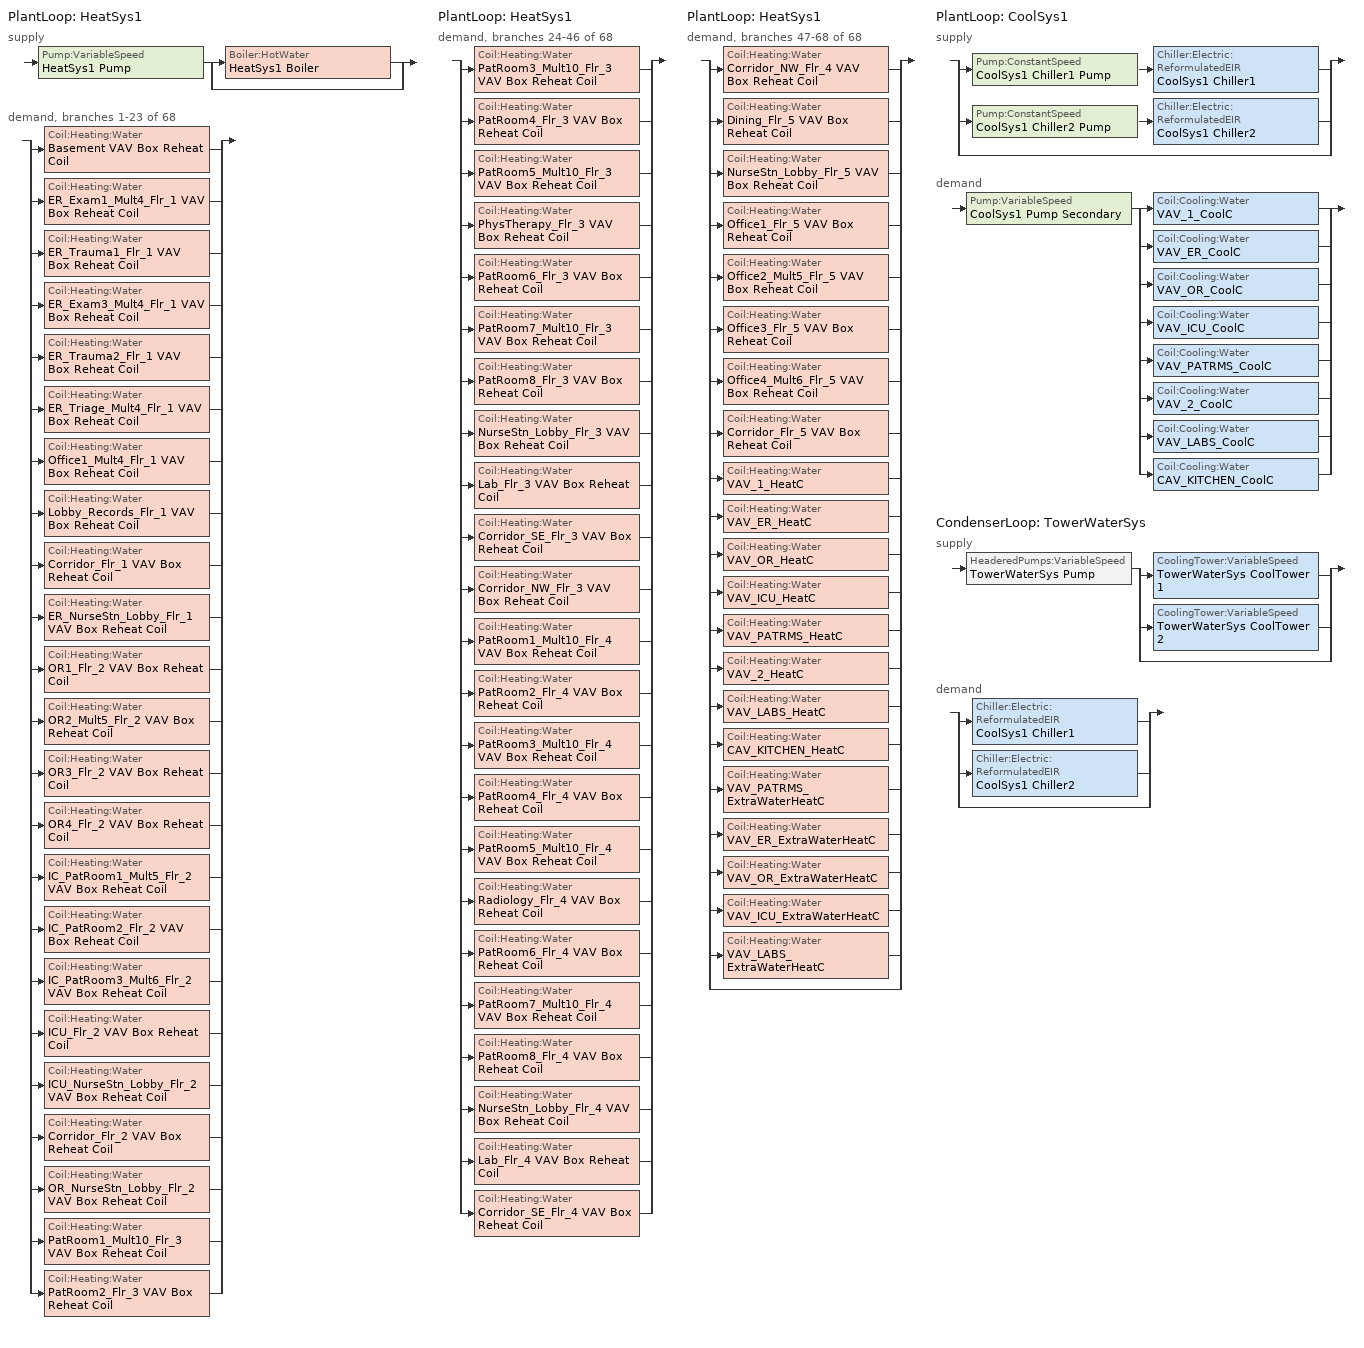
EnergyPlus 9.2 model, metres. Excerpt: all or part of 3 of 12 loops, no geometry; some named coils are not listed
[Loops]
PlantLoop 'HeatSys1'
 supply: Pump:VariableSpeed 'HeatSys1 Pump' > split
  | Boiler:HotWater 'HeatSys1 Boiler'
  | bypass
 demand, branches 1-23 of 68: split
  | Coil:Heating:Water 'Basement VAV Box Reheat Coil'
  | Coil:Heating:Water 'ER_Exam1_Mult4_Flr_1 VAV Box Reheat Coil'
  | Coil:Heating:Water 'ER_Trauma1_Flr_1 VAV Box Reheat Coil'
  | Coil:Heating:Water 'ER_Exam3_Mult4_Flr_1 VAV Box Reheat Coil'
  | Coil:Heating:Water 'ER_Trauma2_Flr_1 VAV Box Reheat Coil'
  | Coil:Heating:Water 'ER_Triage_Mult4_Flr_1 VAV Box Reheat Coil'
  | Coil:Heating:Water 'Office1_Mult4_Flr_1 VAV Box Reheat Coil'
  | Coil:Heating:Water 'Lobby_Records_Flr_1 VAV Box Reheat Coil'
  | Coil:Heating:Water 'Corridor_Flr_1 VAV Box Reheat Coil'
  | Coil:Heating:Water 'ER_NurseStn_Lobby_Flr_1 VAV Box Reheat Coil'
  | Coil:Heating:Water 'OR1_Flr_2 VAV Box Reheat Coil'
  | Coil:Heating:Water 'OR2_Mult5_Flr_2 VAV Box Reheat Coil'
  | Coil:Heating:Water 'OR3_Flr_2 VAV Box Reheat Coil'
  | Coil:Heating:Water 'OR4_Flr_2 VAV Box Reheat Coil'
  | Coil:Heating:Water 'IC_PatRoom1_Mult5_Flr_2 VAV Box Reheat Coil'
  | Coil:Heating:Water 'IC_PatRoom2_Flr_2 VAV Box Reheat Coil'
  | Coil:Heating:Water 'IC_PatRoom3_Mult6_Flr_2 VAV Box Reheat Coil'
  | Coil:Heating:Water 'ICU_Flr_2 VAV Box Reheat Coil'
  | Coil:Heating:Water 'ICU_NurseStn_Lobby_Flr_2 VAV Box Reheat Coil'
  | Coil:Heating:Water 'Corridor_Flr_2 VAV Box Reheat Coil'
  | Coil:Heating:Water 'OR_NurseStn_Lobby_Flr_2 VAV Box Reheat Coil'
  | Coil:Heating:Water 'PatRoom1_Mult10_Flr_3 VAV Box Reheat Coil'
  | Coil:Heating:Water 'PatRoom2_Flr_3 VAV Box Reheat Coil'
PlantLoop 'HeatSys1'
 demand, branches 24-46 of 68: split
  | Coil:Heating:Water 'PatRoom3_Mult10_Flr_3 VAV Box Reheat Coil'
  | Coil:Heating:Water 'PatRoom4_Flr_3 VAV Box Reheat Coil'
  | Coil:Heating:Water 'PatRoom5_Mult10_Flr_3 VAV Box Reheat Coil'
  | Coil:Heating:Water 'PhysTherapy_Flr_3 VAV Box Reheat Coil'
  | Coil:Heating:Water 'PatRoom6_Flr_3 VAV Box Reheat Coil'
  | Coil:Heating:Water 'PatRoom7_Mult10_Flr_3 VAV Box Reheat Coil'
  | Coil:Heating:Water 'PatRoom8_Flr_3 VAV Box Reheat Coil'
  | Coil:Heating:Water 'NurseStn_Lobby_Flr_3 VAV Box Reheat Coil'
  | Coil:Heating:Water 'Lab_Flr_3 VAV Box Reheat Coil'
  | Coil:Heating:Water 'Corridor_SE_Flr_3 VAV Box Reheat Coil'
  | Coil:Heating:Water 'Corridor_NW_Flr_3 VAV Box Reheat Coil'
  | Coil:Heating:Water 'PatRoom1_Mult10_Flr_4 VAV Box Reheat Coil'
  | Coil:Heating:Water 'PatRoom2_Flr_4 VAV Box Reheat Coil'
  | Coil:Heating:Water 'PatRoom3_Mult10_Flr_4 VAV Box Reheat Coil'
  | Coil:Heating:Water 'PatRoom4_Flr_4 VAV Box Reheat Coil'
  | Coil:Heating:Water 'PatRoom5_Mult10_Flr_4 VAV Box Reheat Coil'
  | Coil:Heating:Water 'Radiology_Flr_4 VAV Box Reheat Coil'
  | Coil:Heating:Water 'PatRoom6_Flr_4 VAV Box Reheat Coil'
  | Coil:Heating:Water 'PatRoom7_Mult10_Flr_4 VAV Box Reheat Coil'
  | Coil:Heating:Water 'PatRoom8_Flr_4 VAV Box Reheat Coil'
  | Coil:Heating:Water 'NurseStn_Lobby_Flr_4 VAV Box Reheat Coil'
  | Coil:Heating:Water 'Lab_Flr_4 VAV Box Reheat Coil'
  | Coil:Heating:Water 'Corridor_SE_Flr_4 VAV Box Reheat Coil'
PlantLoop 'HeatSys1'
 demand, branches 47-68 of 68: split
  | Coil:Heating:Water 'Corridor_NW_Flr_4 VAV Box Reheat Coil'
  | Coil:Heating:Water 'Dining_Flr_5 VAV Box Reheat Coil'
  | Coil:Heating:Water 'NurseStn_Lobby_Flr_5 VAV Box Reheat Coil'
  | Coil:Heating:Water 'Office1_Flr_5 VAV Box Reheat Coil'
  | Coil:Heating:Water 'Office2_Mult5_Flr_5 VAV Box Reheat Coil'
  | Coil:Heating:Water 'Office3_Flr_5 VAV Box Reheat Coil'
  | Coil:Heating:Water 'Office4_Mult6_Flr_5 VAV Box Reheat Coil'
  | Coil:Heating:Water 'Corridor_Flr_5 VAV Box Reheat Coil'
  | Coil:Heating:Water 'VAV_1_HeatC'
  | Coil:Heating:Water 'VAV_ER_HeatC'
  | Coil:Heating:Water 'VAV_OR_HeatC'
  | Coil:Heating:Water 'VAV_ICU_HeatC'
  | Coil:Heating:Water 'VAV_PATRMS_HeatC'
  | Coil:Heating:Water 'VAV_2_HeatC'
  | Coil:Heating:Water 'VAV_LABS_HeatC'
  | Coil:Heating:Water 'CAV_KITCHEN_HeatC'
  | Coil:Heating:Water 'VAV_PATRMS_ExtraWaterHeatC'
  | Coil:Heating:Water 'VAV_ER_ExtraWaterHeatC'
  | Coil:Heating:Water 'VAV_OR_ExtraWaterHeatC'
  | Coil:Heating:Water 'VAV_ICU_ExtraWaterHeatC'
  | Coil:Heating:Water 'VAV_LABS_ExtraWaterHeatC'
  | bypass
PlantLoop 'CoolSys1'
 supply: split
  | Pump:ConstantSpeed 'CoolSys1 Chiller1 Pump' > Chiller:Electric:ReformulatedEIR 'CoolSys1 Chiller1'
  | Pump:ConstantSpeed 'CoolSys1 Chiller2 Pump' > Chiller:Electric:ReformulatedEIR 'CoolSys1 Chiller2'
  | bypass
 demand: Pump:VariableSpeed 'CoolSys1 Pump Secondary' > split
  | Coil:Cooling:Water 'VAV_1_CoolC'
  | Coil:Cooling:Water 'VAV_ER_CoolC'
  | Coil:Cooling:Water 'VAV_OR_CoolC'
  | Coil:Cooling:Water 'VAV_ICU_CoolC'
  | Coil:Cooling:Water 'VAV_PATRMS_CoolC'
  | Coil:Cooling:Water 'VAV_2_CoolC'
  | Coil:Cooling:Water 'VAV_LABS_CoolC'
  | Coil:Cooling:Water 'CAV_KITCHEN_CoolC'
CondenserLoop 'TowerWaterSys'
 supply: HeaderedPumps:VariableSpeed 'TowerWaterSys Pump' > split
  | CoolingTower:VariableSpeed 'TowerWaterSys CoolTower 1'
  | CoolingTower:VariableSpeed 'TowerWaterSys CoolTower 2'
  | bypass
 demand: split
  | Chiller:Electric:ReformulatedEIR 'CoolSys1 Chiller1'
  | Chiller:Electric:ReformulatedEIR 'CoolSys1 Chiller2'
  | bypass
[SizingPeriod:DesignDay] Day of Month=21; Dry-Bulb Temperature Range Modifier Type=DefaultMultipliers; Barometric Pressure {Pa}=96640; Wind Direction {deg}=70; Rain Indicator=No; Snow Indicator=No; Daylight Saving Time Indicator=No
Name | Month | Day Type | Maximum Dry-Bulb Temperature {C} | Daily Dry-Bulb Temperature Range {deltaC} | Humidity Condition Type | Wetbulb or DewPoint at Maximum Dry-Bulb {C} | Wind Speed {m/s} | Solar Model Indicator | Sky Clearness | ASHRAE Clear Sky Optical Depth for Beam Irradiance (taub) | ASHRAE Clear Sky Optical Depth for Diffuse Irradiance (taud) | Enthalpy at Maximum Dry-Bulb {J/kg}
Xian Ann Htg Wind 99.6% Condns WS=>MCDB | 1 | WinterDesignDay | 3 | 0 | Wetbulb | 3 | 7.3 | ASHRAEClearSky | 0
Xian Ann Htg Wind 99% Condns WS=>MCDB | 1 | WinterDesignDay | 1.8 | 0 | Wetbulb | 1.8 | 6.3 | ASHRAEClearSky | 0
Xian Ann Clg .4% Condns DB=>MWB | 7 | SummerDesignDay | 35.9 | 9.2 | Wetbulb | 23.3 | 2.9 | ASHRAETau |  | 0.807 | 1.369
Xian Ann Clg 1% Condns DB=>MWB | 7 | SummerDesignDay | 34.4 | 9.2 | Wetbulb | 23.1 | 2.9 | ASHRAETau |  | 0.807 | 1.369
Xian Ann Clg 2% Condns DB=>MWB | 7 | SummerDesignDay | 33 | 9.2 | Wetbulb | 22.9 | 2.9 | ASHRAETau |  | 0.807 | 1.369
Xian Ann Clg .4% Condns WB=>MDB | 7 | SummerDesignDay | 32 | 9.2 | Wetbulb | 26.4 | 2.9 | ASHRAETau |  | 0.807 | 1.369
Xian Ann Clg 1% Condns WB=>MDB | 7 | SummerDesignDay | 30.9 | 9.2 | Wetbulb | 25.5 | 2.9 | ASHRAETau |  | 0.807 | 1.369
Xian Ann Clg 2% Condns WB=>MDB | 7 | SummerDesignDay | 30 | 9.2 | Wetbulb | 24.8 | 2.9 | ASHRAETau |  | 0.807 | 1.369
Xian Ann Clg .4% Condns DP=>MDB | 7 | SummerDesignDay | 29.9 | 9.2 | Dewpoint | 25 | 2.9 | ASHRAETau |  | 0.807 | 1.369
Xian Ann Clg 1% Condns DP=>MDB | 7 | SummerDesignDay | 28.9 | 9.2 | Dewpoint | 24 | 2.9 | ASHRAETau |  | 0.807 | 1.369
Xian Ann Clg 2% Condns DP=>MDB | 7 | SummerDesignDay | 28.1 | 9.2 | Dewpoint | 23.2 | 2.9 | ASHRAETau |  | 0.807 | 1.369
Xian Ann Clg .4% Condns Enth=>MDB | 7 | SummerDesignDay | 32 | 9.2 | Enthalpy |  | 2.9 | ASHRAETau |  | 0.807 | 1.369 | 85500
Xian Ann Clg 1% Condns Enth=>MDB | 7 | SummerDesignDay | 31.1 | 9.2 | Enthalpy |  | 2.9 | ASHRAETau |  | 0.807 | 1.369 | 81500
Xian Ann Clg 2% Condns Enth=>MDB | 7 | SummerDesignDay | 30.1 | 9.2 | Enthalpy |  | 2.9 | ASHRAETau |  | 0.807 | 1.369 | 78200
[Sizing:Plant]
Name | Loop Type | Design Loop Exit Temperature {C} | Loop Design Temperature Difference {deltaC}
HeatSys1 | Heating | 82 | 11
CoolSys1 | Cooling | 7.22 | 8.33
TowerWaterSys | Condenser | 29.4 | 5.6
[Coil:Heating:Water] Availability Schedule=ALWAYS_ON; U-Factor Times Area Value {W/K}=AUTOSIZE; Maximum Water Flow Rate {m3/s}=AUTOSIZE; Performance Input Method=UFactorTimesAreaAndDesignWaterFlowRate; Rated Capacity {W}=AUTOSIZE; Rated Inlet Water Temperature {C}=82.2; Rated Inlet Air Temperature {C}=12.8; Rated Outlet Water Temperature {C}=71.1; Rated Outlet Air Temperature {C}=40
Basement VAV Box Reheat Coil; ER_Exam1_Mult4_Flr_1 VAV Box Reheat Coil; ER_Trauma1_Flr_1 VAV Box Reheat Coil; ER_Exam3_Mult4_Flr_1 VAV Box Reheat Coil; ER_Trauma2_Flr_1 VAV Box Reheat Coil; ER_Triage_Mult4_Flr_1 VAV Box Reheat Coil; Office1_Mult4_Flr_1 VAV Box Reheat Coil; Lobby_Records_Flr_1 VAV Box Reheat Coil; Corridor_Flr_1 VAV Box Reheat Coil; ER_NurseStn_Lobby_Flr_1 VAV Box Reheat Coil; OR1_Flr_2 VAV Box Reheat Coil; OR2_Mult5_Flr_2 VAV Box Reheat Coil; OR3_Flr_2 VAV Box Reheat Coil; OR4_Flr_2 VAV Box Reheat Coil; IC_PatRoom1_Mult5_Flr_2 VAV Box Reheat Coil; IC_PatRoom2_Flr_2 VAV Box Reheat Coil; IC_PatRoom3_Mult6_Flr_2 VAV Box Reheat Coil; ICU_Flr_2 VAV Box Reheat Coil; ICU_NurseStn_Lobby_Flr_2 VAV Box Reheat Coil; Corridor_Flr_2 VAV Box Reheat Coil; OR_NurseStn_Lobby_Flr_2 VAV Box Reheat Coil; PatRoom1_Mult10_Flr_3 VAV Box Reheat Coil; PatRoom2_Flr_3 VAV Box Reheat Coil; PatRoom3_Mult10_Flr_3 VAV Box Reheat Coil; PatRoom4_Flr_3 VAV Box Reheat Coil; PatRoom5_Mult10_Flr_3 VAV Box Reheat Coil; PhysTherapy_Flr_3 VAV Box Reheat Coil; PatRoom6_Flr_3 VAV Box Reheat Coil; PatRoom7_Mult10_Flr_3 VAV Box Reheat Coil; PatRoom8_Flr_3 VAV Box Reheat Coil; NurseStn_Lobby_Flr_3 VAV Box Reheat Coil; Lab_Flr_3 VAV Box Reheat Coil; Corridor_SE_Flr_3 VAV Box Reheat Coil; Corridor_NW_Flr_3 VAV Box Reheat Coil; PatRoom1_Mult10_Flr_4 VAV Box Reheat Coil; PatRoom2_Flr_4 VAV Box Reheat Coil; PatRoom3_Mult10_Flr_4 VAV Box Reheat Coil; PatRoom4_Flr_4 VAV Box Reheat Coil; PatRoom5_Mult10_Flr_4 VAV Box Reheat Coil; Radiology_Flr_4 VAV Box Reheat Coil; PatRoom6_Flr_4 VAV Box Reheat Coil; PatRoom7_Mult10_Flr_4 VAV Box Reheat Coil; PatRoom8_Flr_4 VAV Box Reheat Coil; NurseStn_Lobby_Flr_4 VAV Box Reheat Coil; Lab_Flr_4 VAV Box Reheat Coil; Corridor_SE_Flr_4 VAV Box Reheat Coil; Corridor_NW_Flr_4 VAV Box Reheat Coil; Dining_Flr_5 VAV Box Reheat Coil; NurseStn_Lobby_Flr_5 VAV Box Reheat Coil; Office1_Flr_5 VAV Box Reheat Coil; Office2_Mult5_Flr_5 VAV Box Reheat Coil; Office3_Flr_5 VAV Box Reheat Coil; Office4_Mult6_Flr_5 VAV Box Reheat Coil; Corridor_Flr_5 VAV Box Reheat Coil
[Pump:VariableSpeed] Motor Efficiency=0.9; Fraction of Motor Inefficiencies to Fluid Stream=0; Coefficient 1 of the Part Load Performance Curve=0; Coefficient 2 of the Part Load Performance Curve=0.0205; Coefficient 3 of the Part Load Performance Curve=0.4101; Coefficient 4 of the Part Load Performance Curve=0.5753; Design Minimum Flow Rate {m3/s}=0; Pump Control Type=Intermittent
Name | Design Maximum Flow Rate {m3/s} | Design Pump Head {Pa} | Design Power Consumption {W}
HeatSys1 Pump | AUTOSIZE | 179352 | AUTOSIZE
CoolSys1 Pump Secondary | autosize | 134284 | autosize
[Pump:ConstantSpeed] Design Flow Rate {m3/s}=AUTOSIZE; Design Pump Head {Pa}=44761.3; Design Power Consumption {W}=AUTOSIZE; Motor Efficiency=0.9; Fraction of Motor Inefficiencies to Fluid Stream=0; Pump Control Type=Intermittent
CoolSys1 Chiller1 Pump; CoolSys1 Chiller2 Pump
[HeaderedPumps:VariableSpeed]
TowerWaterSys Pump: Total Design Flow Rate {m3/s}=AUTOSIZE; Number of Pumps in Bank=2; Flow Sequencing Control Scheme=SEQUENTIAL; Design Pump Head {Pa}=148557; Design Power Consumption {W}=autosize; Motor Efficiency=0.87; Fraction of Motor Inefficiencies to Fluid Stream=0; Coefficient 1 of the Part Load Performance Curve=0; Coefficient 2 of the Part Load Performance Curve=0.0216; Coefficient 3 of the Part Load Performance Curve=-0.0325; Coefficient 4 of the Part Load Performance Curve=1.0095; Minimum Flow Rate Fraction=0; Pump Control Type=Intermittent
[Boiler:HotWater]
HeatSys1 Boiler: Fuel Type=NATURALGAS; Nominal Capacity {W}=1.54634e+06; Nominal Thermal Efficiency=0.8125; Efficiency Curve Temperature Evaluation Variable=LeavingBoiler; Normalized Boiler Efficiency Curve=HeatSys1 Boiler Efficiency Curve; Design Water Flow Rate {m3/s}=AUTOSIZE; Minimum Part Load Ratio=0; Maximum Part Load Ratio=1.2; Optimum Part Load Ratio=1; Water Outlet Upper Temperature Limit {C}=95; Boiler Flow Mode=LeavingSetpointModulated
[Chiller:Electric:ReformulatedEIR] Reference Capacity {W}=630280; Reference COP {W/W}=5.33; Reference Leaving Chilled Water Temperature {C}=6.67; Reference Leaving Condenser Water Temperature {C}=34.4444; Reference Chilled Water Flow Rate {m3/s}=0.0183542; Reference Condenser Water Flow Rate {m3/s}=AutoSize; Cooling Capacity Function of Temperature Curve=WC_PD_GT150_2010_PA_CAPFT; Electric Input to Cooling Output Ratio Function of Temperature Curve=WC_PD_GT150_2010_PA_EIRFT; Electric Input to Cooling Output Ratio Function of Part Load Ratio Curve Type=LeavingCondenserWaterTemperature; Electric Input to Cooling Output Ratio Function of Part Load Ratio Curve=WC_PD_150to300_2010_PA_EIRFPLR; Minimum Part Load Ratio=0.1; Maximum Part Load Ratio=1; Optimum Part Load Ratio=1; Minimum Unloading Ratio=0.1; Leaving Chilled Water Lower Temperature Limit {C}=5; Chiller Flow Mode Type=ConstantFlow; Design Heat Recovery Water Flow Rate {m3/s}=0
CoolSys1 Chiller1; CoolSys1 Chiller2
[CoolingTower:VariableSpeed] Model Type=CoolToolsCrossFlow; Design Approach Temperature {deltaC}=3.9; Design Range Temperature {deltaC}=5.6; Design Water Flow Rate {m3/s}=0.024854; Design Air Flow Rate {m3/s}=autosize; Design Fan Power {W}=17656; Fan Power Ratio Function of Air Flow Rate Ratio Curve=Tower_Fan_Curve; Minimum Air Flow Rate Ratio=0.2; Fraction of Tower Capacity in Free Convection Regime=0.125; Number of Cells=2; Cell Control=MaximalCell; Sizing Factor=1
TowerWaterSys CoolTower 1; TowerWaterSys CoolTower 2
[PlantLoop] Fluid Type=WATER; Maximum Loop Flow Rate {m3/s}=AUTOSIZE; Minimum Loop Flow Rate {m3/s}=0
Name | Plant Equipment Operation Scheme | Maximum Loop Temperature {C} | Minimum Loop Temperature {C} | Plant Loop Volume {m3} | Load Distribution Scheme | Common Pipe Simulation
HeatSys1 | HeatSys1 Loop Operation Scheme List | 100 | 10 | AUTOSIZE | Optimal
CoolSys1 | CoolSys1 Loop Operation Scheme List | 98 | 1 | autocalculate | UniformLoad | TwoWayCommonPipe
[CondenserLoop]
TowerWaterSys: Fluid Type=Water; Condenser Equipment Operation Scheme=TowerWaterSys Loop Operation Scheme List; Maximum Loop Temperature {C}=80; Minimum Loop Temperature {C}=5; Maximum Loop Flow Rate {m3/s}=AUTOSIZE; Minimum Loop Flow Rate {m3/s}=0; Condenser Loop Volume {m3}=AUTOSIZE; Load Distribution Scheme=SequentialLoad
[PlantEquipmentList]
HeatSys1 Equipment List: HeatSys1 Boiler
CoolSys1 Equipment List 1: CoolSys1 Chiller1
CoolSys1 Equipment List 2: CoolSys1 Chiller1, CoolSys1 Chiller2
[CondenserEquipmentList]
TowerWaterSys Equipment List 1: TowerWaterSys CoolTower 1
TowerWaterSys Equipment List 2: TowerWaterSys CoolTower 1, TowerWaterSys CoolTower 2
[PlantEquipmentOperation:CoolingLoad] Load Range 1 Lower Limit {W}=0; Load Range 1 Upper Limit {W}=630280; Load Range 2 Lower Limit {W}=630280; Load Range 2 Upper Limit {W}=100000000000000
Name | Range 1 Equipment List | Range 2 Equipment List
CoolSys1 Operation Scheme | CoolSys1 Equipment List 1 | CoolSys1 Equipment List 2
TowerWaterSys Operation Scheme | TowerWaterSys Equipment List 1 | TowerWaterSys Equipment List 2
[PlantEquipmentOperation:HeatingLoad]
HeatSys1 Operation Scheme: Load Range 1 Lower Limit {W}=0; Load Range 1 Upper Limit {W}=1000000000000000; Range 1 Equipment List=HeatSys1 Equipment List
[PlantEquipmentOperationSchemes] Control Scheme 1 Schedule=PlantOnSched
Name | Control Scheme 1
HeatSys1 Loop Operation Scheme List | HeatSys1 Operation Scheme
CoolSys1 Loop Operation Scheme List | CoolSys1 Operation Scheme
[CondenserEquipmentOperationSchemes]
TowerWaterSys Loop Operation Scheme List: Control Scheme 1=TowerWaterSys Operation Scheme; Control Scheme 1 Schedule=PlantOnSched
[EnergyManagementSystem:Sensor]
Name | Output:Variable or Output:Meter Index Key | Output:Variable or Output:Meter
Tower_PumpMassFlow | TowerWaterSys Supply Inlet Node | System Node Mass Flow Rate
Chiller1_Status | CoolSys1 Chiller1 | Chiller Electric Power
Chiller2_Status | CoolSys1 Chiller2 | Chiller Electric Power
BoilerPLR | HeatSys1 Boiler | Boiler Part Load Ratio
ChillerPlantDemandLoad | CoolSys1 | Plant Supply Side Cooling Demand Rate
[EnergyManagementSystem:Actuator]
Name | Actuated Component Unique | Actuated Component Type | Actuated Component Control Type
Chiller2PumpStatus | COOLSYS1 CHILLER2 PUMP | Plant Component Pump:ConstantSpeed | On/Off Supervisory
Chiller1PumpFlow | COOLSYS1 CHILLER1 PUMP | Pump | Pump Mass Flow Rate
Chiller2PumpFlow | COOLSYS1 CHILLER2 PUMP | Pump | Pump Mass Flow Rate
Chiller2Status | COOLSYS1 CHILLER2 | Plant Component Chiller:Electric:ReformulatedEIR | On/Off Supervisory
[EnergyManagementSystem:Program]
ICU_Main: IF ICU_Humidifier_Status > 0; SET ICU_ExtraElecHeatC_Status = 1; SET ICU_ExtraElecHeatC_SP = ICU_AfterHumidifier_Temp + 0.36; ELSE; SET ICU_ExtraElecHeatC_Status = 0; SET ICU_ExtraElecHeatC_SP = NULL; ENDIF; IF T_OA < 10 && ICU_HeatC_Status >0; SET HeatGain = 0 * (ICU_FanDesignMass/1.2) *2118; SET FlowRate = (ICU_FanMassFlow/1.2)*2118; SET ICU_PreheatDeltaT = HeatGain/(1.08*FlowRate); SET ICU_ExtraWaterHeatC_Status = 1; SET ICU_ExtraWaterHeatC_SP = ICU_AfterElecHeatC_Temp + ICU_PreheatDeltaT; ELSE; SET ICU_ExtraWaterHeatC_Status = 0; SET ICU_ExtraWaterHeatC_SP = NULL; ENDIF
LABS_Main: IF LABS_Humidifier_Status > 0; SET LABS_ExtraElecHeatC_Status = 1; SET LABS_ExtraElecHeatC_SP = LABS_AfterHumidifier_Temp + 0.36; ELSE; SET LABS_ExtraElecHeatC_Status = 0; SET LABS_ExtraElecHeatC_SP = NULL; ENDIF; IF T_OA < 10 && LABS_HeatC_Status >0; SET HeatGain = 0 * (LABS_FanDesignMass/1.2) *2118; SET FlowRate = (LABS_FanMassFlow/1.2)*2118; SET LABS_PreheatDeltaT = HeatGain/(1.08*FlowRate); SET LABS_ExtraWaterHeatC_Status = 1; SET LABS_ExtraWaterHeatC_SP = LABS_AfterElecHeatC_Temp + LABS_PreheatDeltaT; ELSE; SET LABS_ExtraWaterHeatC_Status = 0; SET LABS_ExtraWaterHeatC_SP = NULL; ENDIF
Transformer_Load_Prog: SET Wired_LTG = Facility_Int_LTG*0.022
ChangTowerFlow: IF Chiller1_Status > 0 && Chiller2_Status == 0 && SensedCurveInput > 0.2; IF (0.5 * SensedCurveInput) > 0.2; SET AirInput = 0.5 * SensedCurveInput; ELSE; SET AirInput = 0.2; ENDIF; SET TowerCurveOutput =  2* (AirInput^3); ELSE; SET TowerCurveOutput = SensedCurveValue; ENDIF
SetBoilerPar: SET CapRated =  1546341.78; SET EtRated =  0.8125; SET CapRated = (CapRated *3.412)/1000; SET SkinLossRate = 0.02; SET BoilerType = 1; IF BoilerType  == 1; IF CapRated >10000; SET PLRx = 0.2; ELSEIF CapRated >5000; SET PLRx = 0.25; ELSEIF CapRated >1000; SET PLRx = 0.33; ELSE; SET BoilerType = 2; SET PLRx = 0.2; ENDIF; ELSE; SET PLRx = 0.2; ENDIF; IF BoilerType == 1; SET CurveX = 0.975 + 0.305 * PLRx - 0.527 * (PLRx^2) + 0.249 * (PLRx^3); ELSE; SET CurveX = 0.907 + 0.320 * PLRx - 0.420 * (PLRx^2) + 0.193 * (PLRx^3); ENDIF; SET LoadX = CapRated * PLRx; SET Etx = CurveX * EtRated; SET InputEx = LoadX/Etx; SET SkinEx = CapRated * SkinLossRate; SET Ecx = (LoadX + SkinEx)/InputEx
SetBoilerCurve: IF BoilerPLR >= PLRx; IF BoilerType == 1; SET BoilerCurve = 0.975 + 0.305*BoilerPLR - 0.527*(BoilerPLR^2) + 0.249*(BoilerPLR^3); ELSE; SET BoilerCurve = 0.907 + 0.320*BoilerPLR - 0.420*(BoilerPLR^2) + 0.193*(BoilerPLR^3); ENDIF; ELSE; IF BoilerPLR == 0; SET BoilerCurve = NULL; ELSE; IF BoilerPLR <0.05; SET BoilerCurve = (0.05/(0.05 + SkinLossRate)) * (Ecx/EtRated); ELSE; SET BoilerCurve = (BoilerPLR/(BoilerPLR + SkinLossRate)) * (Ecx/EtRated); ENDIF; ENDIF; ENDIF
PlantPump_EMS_Program: IF ChillerPlantDemandLoad < 630280.33; SET Chiller2PumpStatus = 0; SET Chiller2Status = 0; SET Chiller2PumpFlow = 0; ELSE; SET Chiller2PumpStatus = 1; SET Chiller2Status = 1; SET Chiller2PumpFlow = Chiller2PumpDesignFlow; ENDIF
[EnergyManagementSystem:GlobalVariable]
Patrms_PreheatDeltaT
ER_PreheatDeltaT
OR_PreheatDeltaT
ICU_PreheatDeltaT
LABS_PreheatDeltaT
Wired_LTG
BoilerType; CapRated; EtRated; PLRx; Ecx; SkinLossRate
[EnergyManagementSystem:OutputVariable]
Name | EMS Variable | Type of Data in Variable | Update Frequency | Units
Patrms_ExtraElecHeatC_Status | Patrms_ExtraElecHeatC_Status | Averaged | SystemTimeStep
Patrms_ExtraWaterHeatC_Status | Patrms_ExtraWaterHeatC_Status | Averaged | SystemTimeStep
Patrms_PreheatDeltaT | Patrms_PreheatDeltaT | Averaged | SystemTimeStep
ER_ExtraElecHeatC_Status | ER_ExtraElecHeatC_Status | Averaged | SystemTimeStep
ER_ExtraWaterHeatC_Status | ER_ExtraWaterHeatC_Status | Averaged | SystemTimeStep
ER_PreheatDeltaT | ER_PreheatDeltaT | Averaged | SystemTimeStep
OR_ExtraElecHeatC_Status | OR_ExtraElecHeatC_Status | Averaged | SystemTimeStep
OR_ExtraWaterHeatC_Status | OR_ExtraWaterHeatC_Status | Averaged | SystemTimeStep
OR_PreheatDeltaT | OR_PreheatDeltaT | Averaged | SystemTimeStep
ICU_ExtraElecHeatC_Status | ICU_ExtraElecHeatC_Status | Averaged | SystemTimeStep
ICU_ExtraWaterHeatC_Status | ICU_ExtraWaterHeatC_Status | Averaged | SystemTimeStep
ICU_PreheatDeltaT | ICU_PreheatDeltaT | Averaged | SystemTimeStep
LABS_ExtraElecHeatC_Status | LABS_ExtraElecHeatC_Status | Averaged | SystemTimeStep
LABS_ExtraWaterHeatC_Status | LABS_ExtraWaterHeatC_Status | Averaged | SystemTimeStep
LABS_PreheatDeltaT | LABS_PreheatDeltaT | Averaged | SystemTimeStep
Wired_LTG | Wired_LTG | Summed | ZoneTimeStep | J
[EnergyManagementSystem:InternalVariable]
Chiller2PumpDesignFlow: Internal Data Index Key=COOLSYS1 CHILLER2 PUMP; Internal Data Type=Pump Maximum Mass Flow Rate
[AvailabilityManager:NightCycle] Applicability Schedule=Always_On; Fan Schedule=HVACOperationSchd; Control Type=CycleOnAny; Thermostat Tolerance {deltaC}=1; Cycling Run Time Control Type=FixedRunTime; Cycling Run Time {s}=1800
VAV_1 Availability Manager; VAV_ER Availability Manager; VAV_OR Availability Manager; VAV_ICU Availability Manager; VAV_PATRMS Availability Manager; VAV_2 Availability Manager; VAV_LABS Availability Manager; CAV_KITCHEN Availability Manager
[SetpointManager:Scheduled] Control Variable=Temperature
Name | Schedule | Setpoint Node or NodeList
CoolSys1 Loop Plant Demand Inlet Setpoint Manager | CW-Loop-Temp-Schedule | CoolSys1 Demand Inlet Node
HeatSys1 Loop Setpoint Manager | HW-Loop-Temp-Schedule | HeatSys1 Supply Outlet Node
CoolSys1 Loop Setpoint Manager | CW-Loop-Temp-Schedule | CoolSys1 Supply Outlet Node
TowerWaterSystem Loop Setpoint Manager | Tower-Loop-Temp-Schedule | TowerWaterSys Supply Outlet Node
VAV_ER SAT setpoint | VAV_SAT_SCH | VAV_ER Supply Equipment Outlet Node
VAV_OR SAT setpoint | VAV_SAT_SCH | VAV_OR Supply Equipment Outlet Node
VAV_ICU SAT setpoint | VAV_SAT_SCH | VAV_ICU Supply Equipment Outlet Node
VAV_PATRMS SAT setpoint | VAV_SAT_SCH | VAV_PATRMS Supply Equipment Outlet Node
VAV_LABS SAT setpoint | VAV_SAT_SCH | VAV_LABS Supply Equipment Outlet Node
HeatSys1 Boiler Setpoint Manager | HW-Loop-Temp-Schedule | HeatSys1 Supply Equipment Outlet Node
[SetpointManager:MixedAir] Control Variable=Temperature
Name | Setpoint Node or NodeList
VAV_ER_HeatC SAT Manager | VAV_ER_HeatC-VAV_ER_FanNode
VAV_OR_HeatC SAT Manager | VAV_OR_HeatC-VAV_OR_FanNode
VAV_ICU_HeatC SAT Manager | VAV_ICU_HeatC-VAV_ICU_FanNode
VAV_PATRMS_HeatC SAT Manager | VAV_PATRMS_HeatC-VAV_PATRMS_FanNode
VAV_LABS_HeatC SAT Manager | VAV_LABS_HeatC-VAV_LABS_FanNode
[Refrigeration:CompressorRack] Heat Rejection Location=OUTDOORS; Design Condenser Fan Power {W}=1000; Condenser Type=AirCooled
Name | Design Compressor Rack COP {W/W} | Compressor Rack COP Function of Temperature Curve | Condenser Fan Power Function of Temperature Curve | Refrigeration Case Name or WalkIn Name or CaseAndWalkInList
RACK1 | 1.5 | RACK1_RackCOPfTCurve | RACK1_RackCondFanCurve2 | RACK1CaseList
RACK2 | 3 | RACK2_RackCOPfTCurve |  | RACK2CaseList
[Refrigeration:CaseAndWalkInList]
Name | Case or WalkIn 1
RACK1CaseList | Kitchen_Flr_5_Case:1_WALKINFREEZER
RACK2CaseList | Kitchen_Flr_5_Case:2_SELFCONTAINEDDISPLAYCASE
[ElectricLoadCenter:Transformer]
Transformer 1: Availability Schedule=Always_On; Transformer Usage=PowerInFromGrid; Rated Capacity {VA}=500000; Phase=3; Conductor Material=Aluminum; Full Load Temperature Rise {C}=150; Fraction of Eddy Current Losses=0.1; Performance Input Method=NominalEfficiency; Nameplate Efficiency=0.991; Per Unit Load for Nameplate Efficiency=0.35; Reference Temperature for Nameplate Efficiency {C}=75; Consider Transformer Loss for Utility Cost=Yes; Meter 1=Wired_LTG_Electricity; Meter 2=InteriorEquipment:Electricity
[Schedule:Compact]
ALWAYS_ON; HVACOperationSchd; PlantOnSched: Through: 12/31, For: AllDays, Until: 24:00, 1
CW-Loop-Temp-Schedule: Through: 12/31, For: AllDays, Until: 24:00, 6.7
HW-Loop-Temp-Schedule: Through: 12/31, For: AllDays, Until: 24:00, 82
Tower-Loop-Temp-Schedule: Through: 12/31, For: AllDays, Until: 24:00, 21.1
VAV_SAT_SCH: Through: 12/31, For: AllDays, Until: 24:00, 12.8
[Curve:Quadratic]
Name | Coefficient1 Constant | Coefficient2 x | Coefficient3 x**2 | Minimum Value of x | Maximum Value of x
RACK1_RackCOPfTCurve | 1.7603 | -0.0377 | 0.0004 | 10 | 35
RACK1_RackCondFanCurve2 | 0 | 0.0286 | 0 | 0 | 35
RACK2_RackCOPfTCurve | 1 | 0 | 0 | 0 | 50
HeatSys1 Boiler Efficiency Curve | 1 | 0 | 0 | 0 | 1
[Curve:Cubic]
Tower_Fan_Curve: Coefficient1 Constant=0; Coefficient2 x=0; Coefficient3 x**2=0; Coefficient4 x**3=1; Minimum Value of x=0; Maximum Value of x=1
[Curve:Bicubic]
WC_PD_150TO300_2010_PA_EIRFPLR: Coefficient1 Constant=-0.136053; Coefficient2 x=0.0086427; Coefficient3 x**2=3.85558e-06; Coefficient4 y=1.02403; Coefficient5 y**2=0.0604744; Coefficient6 x*y=-0.00894786; Coefficient7 x**3=0; Coefficient8 y**3=0.057066; Coefficient9 x**2*y=0; Coefficient10 x*y**2=0; Minimum Value of x=31.13; Maximum Value of x=36.52; Minimum Value of y=0.19; Maximum Value of y=1.03
[Curve:Biquadratic] Minimum Value of x=5; Maximum Value of x=10; Minimum Value of y=17.78; Maximum Value of y=46.11
Name | Coefficient1 Constant | Coefficient2 x | Coefficient3 x**2 | Coefficient4 y | Coefficient5 y**2 | Coefficient6 x*y
WC_PD_GT150_2010_PA_CAPFT | 0.906115 | 0.0292277 | -0.0003647 | -0.0009709 | -9.05e-05 | 0.0002527
WC_PD_GT150_2010_PA_EIRFT | 0.377312 | -0.0229032 | 0.0016504 | 0.0118156 | 0.0004345 | -0.0010132
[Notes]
The 90.1 Prototype Building Models were developed by Pacific Northwest National Laboratory (PNNL),
under contract with the U.S. Department of Energy (DOE).  These building models were derived from
DOE’s Commercial Reference Building Models with modifications based on input from the ASHRAE Standard 90.1 committee,
the Advanced Energy Design Guide series, and building industry experts.
The prototypes models were developed to quantify energy saving impacts from
newly published editions of ASHRAE Standard 90.1.  The basic building descriptions can be found in the Scorecards
posted at this website.  Detailed descriptions of the prototype model development and addenda modeling
strategies can be found in the following  reports:
"Achieving 30% Goal: Energy and Cost Saving Analysis of ASHRAE/IES Standard 90.1-2010."
"Enhancements to ASHRAE Standard 90.1 Prototype Building Models"
"Energy Savings Analysis: ANSI/ASHRAE/IES Standard 90.1-2016"
"ANSI/ASHRAE/IES Standard 90.1-2013 Determination of Energy Savings: Quantitative Analysis"
WeatherFile:  USA_CO_Denver-Aurora-Buckley.AFB.724695_TMY3.epw
GPARM parameters as input:
Case = DOE.determination2016_Hospital_STD2016_Boise
weatherfile = USA_CO_Denver-Aurora-Buckley.AFB.724695_TMY3.epw
basement_tempt = Zone5B_nonres_R7.5_Hospital_Denver_STD2016_out.idf
annual_run = no
avg_oa_tempt_ip = 49.91
maxdiff_oa_tempt_ip = 42.66
ext_wall_type = MassWall
res_ext_wall_ufactor = 0.45426104
nonres_ext_wall_ufactor = 0.51104367
roof_type = MetalDeckRoof
nonres_roof_ufactor = 0.181704416
roof_emissivity = 0.9
roof_solar_absorp = 0.7
res_window = Window_U_0.40_SHGC_0.38
nonres_window = Window_U_0.40_SHGC_0.38
res_window_east = Window_U_0.42_SHGC_0.40
nonres_window_east = Window_U_0.42_SHGC_0.40
sidelighting_control = yes_AY
exterior_lights_watts = 9863
condenser_pump_head = 148556.6249
chilledwater_pump_head = 44761.27683
chilledwater_pump_secondary_head = 134283.8305
LPD1_Office = 8.5034889
LPD3_Record = 10.55939571
LPD4_Corridor = 9.9027972
LPD5_NurseStn_Lobby1 = 9.53682426
LPD8_NursStn = 8.7187671
LPD9_NurseStn_Lobby2 = 9.94585284
LPD10_Patient_Room = 6.6736242
LPD11_Physical_Therapy = 9.0416844
LPD12_Lab = 15.6076695
LPD13_Radiology = 11.4097446
LPD14_Dining = 6.7812633
LPD15_Kitchen = 11.4097446
avg_oa_tempt = 9.95
maxdiff_oa_tempt = 23.7
oa_office1_flr1 = 0.00048257
oa_office_flr5 = 0.00048257
tsa_exam = 0.01422212
tsa_patient = 0.007111113
SAT_reset_switch = Yes
SAT_reset_T = 15.6
VAV_ICU_ERV = Yes
VAV_PATRMS_ERV = Yes
Economizer_NoHumidification = DifferentialDryBulb
economizer_lockout = NoLockout
eco_max_temp_limit = na
heating_damper_act = REVERSE
add_ck_vav_1 = Yes
add_ck_vav_2 = Yes
basement_mdp = 0.476135413151729
corridor_flr_1_mdp = 0.456051901691754
corridor_flr_2_mdp = 0.477012706188429
er_nursestn_lobby_flr_1_mdp = 0.236113266773489
icu_nursestn_lobby_flr_2_mdp = 0.2
lobby_records_flr_1_mdp = 0.387371256945292
